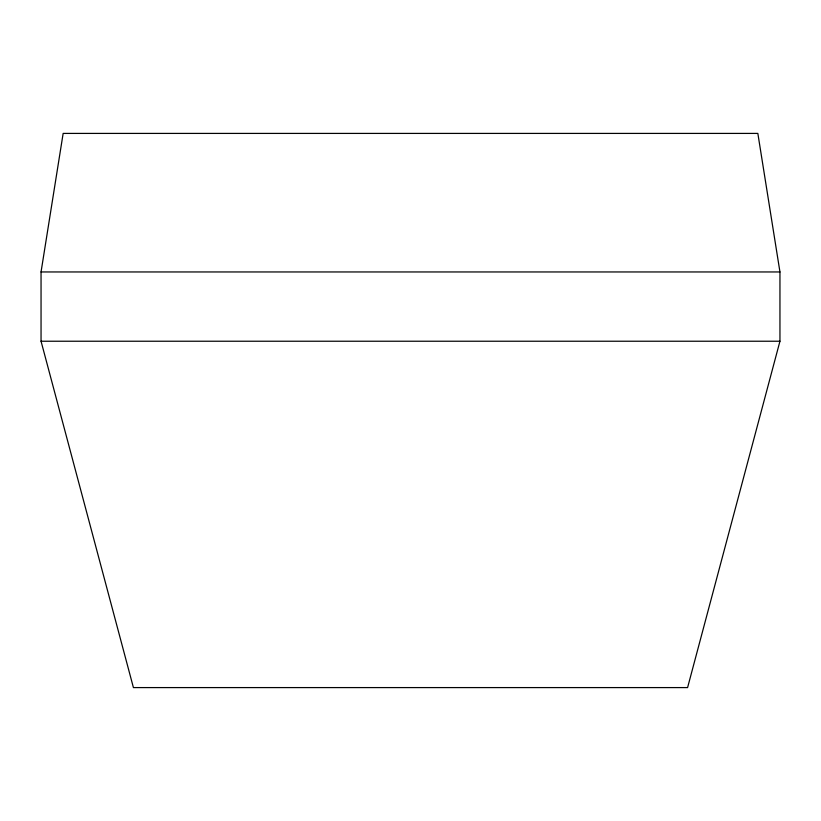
<?xml version="1.0" encoding="UTF-8"?>
<svg xmlns="http://www.w3.org/2000/svg" width="821" height="821" viewBox="0 0 821 821"><rect width="100%" height="100%" fill="white"/><g stroke="black" fill="none" stroke-linecap="round" stroke-linejoin="round"><path stroke-width="1.23" d="M41.05 271.956L63.155 133.413L757.845 133.413L779.95 271.956L779.95 341.228L687.588 687.588L133.413 687.588L41.05 341.228L41.05 271.956L779.95 271.956M41.05 341.228L779.95 341.228"/></g></svg>
